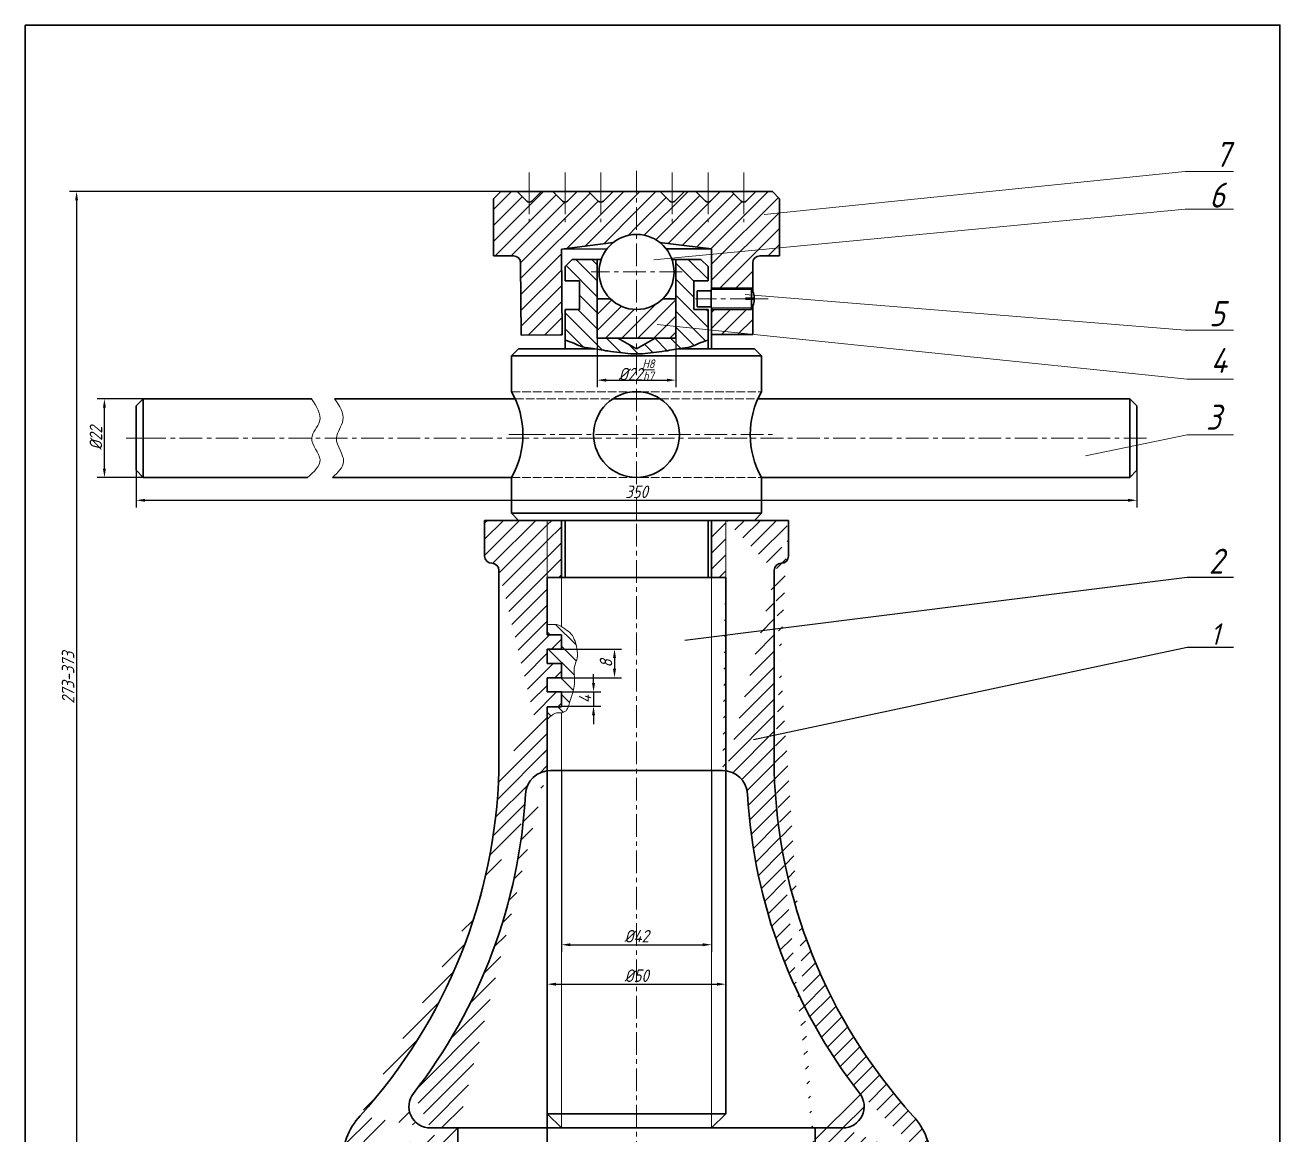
# Model space of a CAD drawing. Header units: millimetres. Extents: x 1817 to 4002, y 726 to 2330.
# Drawn here: x 1817.5 to 2168.5, y 884.1 to 1194.6 of the extents above; entities that cross this region are included whole.
import ezdxf

# ---------------------------------------------------------------- set-up
doc = ezdxf.new("R2010")
doc.units = ezdxf.units.MM
doc.linetypes.add('ACAD_ISO02W100', pattern=[15, 12, -3])
doc.linetypes.add('CENTER', pattern=[50.800000000000004, 31.75, -6.35, 6.35, -6.35])
for name, color, linetype, lineweight in [('中心线', 1, 'CENTER', 15), ('剖面线', 9, 'Continuous', 15), ('图框', 7, 'Continuous', 30), ('标注', 90, 'Continuous', 15), ('粗实线', 50, 'Continuous', 30), ('细实线', 4, 'Continuous', 15), ('虚线', 6, 'Continuous', 15)]:
    doc.layers.add(name, color=color, linetype=linetype, lineweight=lineweight)
doc.styles.add('GB3.5', font='gbeitc.shx', dxfattribs={"height": 3.5, "bigfont": 'gbcbig.shx'})
doc.dimstyles.new('正常标注', dxfattribs={"dimtxt": 3.5, "dimasz": 2.5, "dimexe": 2, "dimexo": 0, "dimtad": 1, "dimdec": 3, "dimdsep": 46, "dimtxsty": 'GB3.5', "dimcen": 2.5, "dimadec": 0, "dimazin": 0, "dimtfac": 1, "dimtdec": 3, "dimtmove": 0, "dimatfit": 3, "dimfxl": 1, "dimarcsym": 0})
pattern_1 = [(45, (-2.414544674189528, -17.69116887562677), (-2.245064030267288, 2.245064030267288), [])]
pattern_2 = [(135, (-2.414544674189528, -17.69116887562677), (-2.245064030267288, -2.245064030267288), [])]

# ---------------------------------------------------------------- blocks, each defined once
blk = doc.blocks.new('*D9')
at = {"layer": 'Defpoints', "color": 0, "lineweight": -2, "ltscale": 0.2, "transparency": 16777216}
for p in [(1977.52342992828, 1106.986564135216), (1999.52342992828, 1106.986564135216), (1999.52342992828, 1095.218498522733)]:
    blk.add_point(p, dxfattribs=at)
at = {"layer": '标注', "color": 0, "lineweight": -2, "ltscale": 0.2, "transparency": 16777216}
for p, q in [((1977.52342992828, 1106.986564135216), (1977.52342992828, 1093.218498522733)), ((1999.52342992828, 1106.986564135216), (1999.52342992828, 1093.218498522733)), ((1980.02342992828, 1095.218498522733), (1997.02342992828, 1095.218498522733))]:
    blk.add_line(p, q, dxfattribs=at)
for points in [[(1980.02342992828, 1095.6351651894), (1980.02342992828, 1094.801831856066), (1977.52342992828, 1095.218498522733)], [(1997.02342992828, 1095.6351651894), (1997.02342992828, 1094.801831856066), (1999.52342992828, 1095.218498522733)]]:
    blk.add_solid(points, dxfattribs=at)
at = {"layer": '标注', "color": 0, "ltscale": 0.2, "transparency": 16777216, "insert": (1988.52342992828, 1098.089331856066), "char_height": 3.5, "attachment_point": 5, "style": 'GB3.5'}
blk.add_mtext('%%C22{\\H0.7x;\\SH8/h7;}', dxfattribs=at)
blk = doc.blocks.new('*D10')
at = {"layer": 'Defpoints', "color": 0, "lineweight": -2, "ltscale": 0.2, "transparency": 16777216}
for p in [(1839.648093630231, 1089.986564135199), (1850.523429928281, 1089.986564135199), (1850.523429928281, 1067.986564135199)]:
    blk.add_point(p, dxfattribs=at)
at = {"layer": '标注', "color": 0, "lineweight": -2, "ltscale": 0.2, "transparency": 16777216}
for p, q in [((1850.523429928281, 1089.986564135199), (1837.648093630231, 1089.986564135199)), ((1839.648093630231, 1070.486564135199), (1839.648093630231, 1087.486564135199)), ((1850.523429928281, 1067.986564135199), (1837.648093630231, 1067.986564135199))]:
    blk.add_line(p, q, dxfattribs=at)
for points in [[(1839.231426963564, 1087.486564135199), (1840.064760296897, 1087.486564135199), (1839.648093630231, 1089.986564135199)], [(1839.231426963564, 1070.486564135199), (1840.064760296897, 1070.486564135199), (1839.648093630231, 1067.986564135199)]]:
    blk.add_solid(points, dxfattribs=at)
at = {"layer": '标注', "color": 0, "ltscale": 0.2, "transparency": 16777216, "insert": (1837.27309363023, 1078.986564135198), "char_height": 3.5, "attachment_point": 5, "rotation": 90, "style": 'GB3.5'}
blk.add_mtext('%%C22', dxfattribs=at)
blk = doc.blocks.new('*D12')
at = {"layer": 'Defpoints', "color": 0, "lineweight": -2, "ltscale": 0.2, "transparency": 16777216}
for p in [(1967.52342992828, 985.986564135216), (2009.52342992828, 985.986564135216), (2009.52342992828, 937.2570217392588)]:
    blk.add_point(p, dxfattribs=at)
at = {"layer": '标注', "color": 0, "lineweight": -2, "ltscale": 0.2, "transparency": 16777216}
for p, q in [((1967.52342992828, 985.986564135216), (1967.52342992828, 935.2570217392588)), ((2009.52342992828, 985.986564135216), (2009.52342992828, 935.2570217392588)), ((1970.02342992828, 937.2570217392588), (2007.02342992828, 937.2570217392588))]:
    blk.add_line(p, q, dxfattribs=at)
for points in [[(1970.02342992828, 937.6736884059254), (1970.02342992828, 936.8403550725922), (1967.52342992828, 937.2570217392588)], [(2007.02342992828, 937.6736884059254), (2007.02342992828, 936.8403550725922), (2009.52342992828, 937.2570217392588)]]:
    blk.add_solid(points, dxfattribs=at)
at = {"layer": '标注', "color": 0, "ltscale": 0.2, "transparency": 16777216, "insert": (1988.52342992828, 939.6320217392588), "char_height": 3.5, "attachment_point": 5, "style": 'GB3.5'}
blk.add_mtext('%%C42', dxfattribs=at)
blk = doc.blocks.new('*D13')
at = {"layer": 'Defpoints', "color": 0, "lineweight": -2, "ltscale": 0.2, "transparency": 16777216}
for p in [(1963.52342992828, 985.926848934182), (2013.52342992828, 985.926848934182), (2013.52342992828, 926.2173629934058)]:
    blk.add_point(p, dxfattribs=at)
at = {"layer": '标注', "color": 0, "lineweight": -2, "ltscale": 0.2, "transparency": 16777216}
for p, q in [((1963.52342992828, 985.926848934182), (1963.52342992828, 924.2173629934058)), ((2013.52342992828, 985.926848934182), (2013.52342992828, 924.2173629934058)), ((1966.02342992828, 926.2173629934058), (2011.02342992828, 926.2173629934058))]:
    blk.add_line(p, q, dxfattribs=at)
for points in [[(1966.02342992828, 926.6340296600724), (1966.02342992828, 925.8006963267392), (1963.52342992828, 926.2173629934058)], [(2011.02342992828, 926.6340296600724), (2011.02342992828, 925.8006963267392), (2013.52342992828, 926.2173629934058)]]:
    blk.add_solid(points, dxfattribs=at)
at = {"layer": '标注', "color": 0, "ltscale": 0.2, "transparency": 16777216, "insert": (1988.52342992828, 928.5923629934058), "char_height": 3.5, "attachment_point": 5, "style": 'GB3.5'}
blk.add_mtext('%%C50', dxfattribs=at)
blk = doc.blocks.new('*D14')
at = {"layer": 'Defpoints', "color": 0, "lineweight": -2, "ltscale": 0.2, "transparency": 16777216}
for p in [(1967.523429928281, 1007.967290655696), (1967.523429928281, 1003.967290655696), (1976.486093445314, 1003.967290655696)]:
    blk.add_point(p, dxfattribs=at)
at = {"layer": '标注', "color": 0, "lineweight": -2, "ltscale": 0.2, "transparency": 16777216}
for p, q in [((1976.486093445314, 1010.467290655696), (1976.486093445314, 1012.967290655696)), ((1967.523429928281, 1007.967290655696), (1978.486093445314, 1007.967290655696)), ((1976.486093445314, 1007.967290655696), (1976.486093445314, 1003.967290655696)), ((1967.523429928281, 1003.967290655696), (1978.486093445314, 1003.967290655696)), ((1976.486093445314, 1001.467290655696), (1976.486093445314, 998.9672906556962))]:
    blk.add_line(p, q, dxfattribs=at)
for points in [[(1976.069426778647, 1010.467290655696), (1976.90276011198, 1010.467290655696), (1976.486093445314, 1007.967290655696)], [(1976.069426778647, 1001.467290655696), (1976.90276011198, 1001.467290655696), (1976.486093445314, 1003.967290655696)]]:
    blk.add_solid(points, dxfattribs=at)
at = {"layer": '标注', "color": 0, "ltscale": 0.2, "transparency": 16777216, "insert": (1974.111093445313, 1005.967290655695), "char_height": 3.5, "attachment_point": 5, "rotation": 90, "style": 'GB3.5'}
blk.add_mtext('4', dxfattribs=at)
blk = doc.blocks.new('*D15')
at = {"layer": 'Defpoints', "color": 0, "lineweight": -2, "ltscale": 0.2, "transparency": 16777216}
for p in [(1967.523429928281, 1019.967290655696), (1967.523429928281, 1011.967290655696), (1982.353123162547, 1011.967290655696)]:
    blk.add_point(p, dxfattribs=at)
at = {"layer": '标注', "color": 0, "lineweight": -2, "ltscale": 0.2, "transparency": 16777216}
for p, q in [((1967.523429928281, 1019.967290655696), (1984.353123162547, 1019.967290655696)), ((1982.353123162547, 1017.467290655696), (1982.353123162547, 1014.467290655696)), ((1967.523429928281, 1011.967290655696), (1984.353123162547, 1011.967290655696))]:
    blk.add_line(p, q, dxfattribs=at)
for points in [[(1981.936456495881, 1017.467290655696), (1982.769789829214, 1017.467290655696), (1982.353123162547, 1019.967290655696)], [(1981.936456495881, 1014.467290655696), (1982.769789829214, 1014.467290655696), (1982.353123162547, 1011.967290655696)]]:
    blk.add_solid(points, dxfattribs=at)
at = {"layer": '标注', "color": 0, "ltscale": 0.2, "transparency": 16777216, "insert": (1979.978123162547, 1015.967290655695), "char_height": 3.5, "attachment_point": 5, "rotation": 90, "style": 'GB3.5'}
blk.add_mtext('8', dxfattribs=at)
blk = doc.blocks.new('*D16')
at = {"layer": 'Defpoints', "color": 0, "lineweight": -2, "ltscale": 0.2, "transparency": 16777216}
for p in [(1848.52342992828, 1069.986564135198), (2128.523429928285, 1069.986564135205), (2128.523429928285, 1061.604219144356)]:
    blk.add_point(p, dxfattribs=at)
at = {"layer": '标注', "color": 0, "lineweight": -2, "ltscale": 0.2, "transparency": 16777216}
for p, q in [((1848.52342992828, 1069.986564135198), (1848.52342992828, 1059.604219144356)), ((2128.523429928285, 1069.986564135205), (2128.523429928285, 1059.604219144356)), ((1851.02342992828, 1061.604219144356), (2126.023429928285, 1061.604219144356))]:
    blk.add_line(p, q, dxfattribs=at)
for points in [[(1851.02342992828, 1062.020885811023), (1851.02342992828, 1061.187552477689), (1848.52342992828, 1061.604219144356)], [(2126.023429928285, 1062.020885811023), (2126.023429928285, 1061.187552477689), (2128.523429928285, 1061.604219144356)]]:
    blk.add_solid(points, dxfattribs=at)
at = {"layer": '标注', "color": 0, "ltscale": 0.2, "transparency": 16777216, "insert": (1988.523429928282, 1063.979219144356), "char_height": 3.5, "attachment_point": 5, "style": 'GB3.5'}
blk.add_mtext('350', dxfattribs=at)
blk = doc.blocks.new('*D17')
at = {"layer": 'Defpoints', "color": 0, "lineweight": -2, "ltscale": 0.2, "transparency": 16777216}
for p in [(1950.523429928281, 1147.986564135217), (1831.866476947553, 875.9865641352167), (1950.523429928281, 875.9865641352167)]:
    blk.add_point(p, dxfattribs=at)
at = {"layer": '标注', "color": 0, "lineweight": -2, "ltscale": 0.2, "transparency": 16777216}
for p, q in [((1950.523429928281, 1147.986564135217), (1829.866476947553, 1147.986564135217)), ((1831.866476947553, 1145.486564135217), (1831.866476947553, 878.4865641352167)), ((1950.523429928281, 875.9865641352167), (1829.866476947553, 875.9865641352167))]:
    blk.add_line(p, q, dxfattribs=at)
for points in [[(1831.449810280886, 1145.486564135217), (1832.283143614219, 1145.486564135217), (1831.866476947553, 1147.986564135217)], [(1831.449810280886, 878.4865641352167), (1832.283143614219, 878.4865641352167), (1831.866476947553, 875.9865641352167)]]:
    blk.add_solid(points, dxfattribs=at)
at = {"layer": '标注', "color": 0, "ltscale": 0.2, "transparency": 16777216, "insert": (1829.491476947552, 1011.986564135216), "char_height": 3.5, "attachment_point": 5, "rotation": 90, "style": 'GB3.5'}
blk.add_mtext('273-373', dxfattribs=at)

msp = doc.modelspace()

# ---------------------------------------------------------------- hatches: boundary and pattern name
at = {"layer": '剖面线', "ltscale": 0.2}
h = msp.add_hatch(dxfattribs=at)
h.set_pattern_fill('ANSI31', color=256)
h.set_pattern_definition(pattern_1)
h.paths.add_polyline_path([(1988.52342992828, 1147.986564135216), (1981.937643490653, 1147.986564135216), (1979.230536709467, 1145.27945735403, -0.1989123673796564), (1978.52342992828, 1144.986564135216, -0.1989123673796506), (1977.816323147093, 1145.27945735403), (1975.109216365907, 1147.986564135216), (1971.937643490653, 1147.986564135216), (1969.230536709467, 1145.27945735403, -0.198912367379656), (1968.52342992828, 1144.986564135216, -0.1989123673796588), (1967.816323147093, 1145.27945735403), (1965.109216365907, 1147.986564135216), (1961.937643490653, 1147.986564135216), (1959.230536709467, 1145.27945735403, -0.1989123673796599), (1958.52342992828, 1144.986564135216, -0.1989123673796588), (1957.816323147093, 1145.27945735403), (1955.109216365907, 1147.986564135216), (1950.52342992828, 1147.986564135216), (1948.52342992828, 1145.986564135216), (1948.52342992828, 1129.986564135216), (1953.52342992828, 1129.986564135216), (1954.073672532105, 1129.986564135216, -0.4142135623730951), (1956.073672532105, 1127.986564135216), (1956.073672532105, 1127.785146883946), (1956.197716299067, 1107.785531559048), (1967.697495110883, 1107.856856725051), (1967.548642590529, 1131.856395114928), (1982.011466505882, 1133.723331242847, -0.1688222475594853), (1988.52342992828, 1135.986564135216)])
h = msp.add_hatch(dxfattribs=at)
h.set_pattern_fill('ANSI31', color=256)
h.set_pattern_definition(pattern_1)
h.paths.add_polyline_path([(2028.523429928279, 1145.986564135216), (2026.523429928279, 1147.986564135216), (2021.937643490653, 1147.986564135216), (2019.230536709467, 1145.27945735403, -0.198912367379656), (2018.52342992828, 1144.986564135216, -0.1989123673796588), (2017.816323147093, 1145.27945735403), (2015.109216365907, 1147.986564135216), (2011.937643490653, 1147.986564135216), (2009.230536709467, 1145.27945735403, -0.1989123673796561), (2008.52342992828, 1144.986564135216, -0.1989123673796506), (2007.816323147093, 1145.27945735403), (2005.109216365907, 1147.986564135216), (2001.937643490653, 1147.986564135216), (1999.230536709466, 1145.27945735403, -0.1989123673796097), (1998.52342992828, 1144.986564135216, -0.198912367379651), (1997.816323147093, 1145.27945735403), (1995.109216365907, 1147.986564135216), (1988.52342992828, 1147.986564135216), (1988.52342992828, 1135.986564135216, -0.1668404850218812), (1994.971695944817, 1133.773292402752), (2009.52342992828, 1131.986564135216), (2009.52342992828, 1120.986564135216), (2020.638804697948, 1120.986564135216, -0.03690876373787467), (2021.02342992828, 1120.189952613751), (2021.02342992828, 1127.986564135216, -0.4142135623731035), (2023.02342992828, 1129.986564135216), (2028.52342992828, 1129.986564135216)])
h = msp.add_hatch(dxfattribs=at)
h.set_pattern_fill('ANSI31', color=256, angle=90)
h.set_pattern_definition(pattern_2)
edge = h.paths.add_edge_path()
edge.add_line((1977.52342992828, 1128.986564135216), (1970.52342992828, 1128.986564135217))
edge.add_line((1970.52342992828, 1128.986564135217), (1968.52342992828, 1126.986564135216))
edge.add_line((1968.52342992828, 1126.986564135216), (1968.52342992828, 1123.986564135216))
edge.add_line((1968.52342992828, 1123.986564135216), (1968.52342992828, 1122.986564135216))
edge.add_line((1968.52342992828, 1122.986564135216), (1972.52342992828, 1122.986564135216))
edge.add_line((1972.52342992828, 1122.986564135216), (1972.52342992828, 1114.986564135216))
edge.add_line((1972.52342992828, 1114.986564135216), (1968.52342992828, 1114.986564135216))
edge.add_line((1968.52342992828, 1114.986564135216), (1968.52342992828, 1106.366512624089))
edge.add_spline(control_points=[(1968.52342992828, 1106.366512624089), (1969.432888618468, 1106.109537583207), (1970.864517193304, 1105.705019142167), (1973.07785822603, 1104.48786935255), (1975.023105776109, 1104.263166533555), (1976.397716434472, 1104.045839251451), (1976.758945828769, 1103.986564135216)], knot_values=[0, 0, 0, 0, 2.82657154462828, 4.449460581072994, 7.509221634674557, 8.604401882926542, 8.604401882926542, 8.604401882926542, 8.604401882926542], degree=3, periodic=0)
edge.add_spline(control_points=[(1976.758945828769, 1103.986564135216), (1978.013694149132, 1103.780669062143), (1980.338826283114, 1103.350074946574), (1983.723951231588, 1103.009084902823), (1986.384105152848, 1102.562011025418), (1987.966592580527, 1102.596948703408), (1988.52342992828, 1102.60924238967)], knot_values=[8.604401882926542, 8.604401882926542, 8.604401882926542, 8.604401882926542, 12.40856510630042, 15.72894929292077, 18.80179436439852, 20.47007766408019, 20.47007766408019, 20.47007766408019, 20.47007766408019], degree=3, periodic=0)
edge.add_line((1988.52342992828, 1102.60924238967), (1988.52342992828, 1103.986564135216))
edge.add_line((1988.52342992828, 1103.986564135216), (1983.327277505573, 1106.986564135216))
edge.add_line((1983.327277505573, 1106.986564135216), (1977.52342992828, 1106.986564135216))
edge.add_line((1977.52342992828, 1106.986564135216), (1977.52342992828, 1128.986564135216))
edge = h.paths.add_edge_path()
edge.add_line((2008.52342992828, 1114.986564135216), (2004.52342992828, 1114.986564135216))
edge.add_line((2004.52342992828, 1114.986564135216), (2004.52342992828, 1122.986564135216))
edge.add_line((2004.52342992828, 1122.986564135216), (2008.52342992828, 1122.986564135216))
edge.add_line((2008.52342992828, 1122.986564135216), (2008.52342992828, 1123.986564135216))
edge.add_line((2008.52342992828, 1123.986564135216), (2008.52342992828, 1126.986564135216))
edge.add_line((2008.52342992828, 1126.986564135216), (2006.52342992828, 1128.986564135216))
edge.add_line((2006.52342992828, 1128.986564135216), (1999.52342992828, 1128.986564135216))
edge.add_line((1999.52342992828, 1128.986564135216), (1999.52342992828, 1106.986564135216))
edge.add_line((1999.52342992828, 1106.986564135216), (1993.719582350986, 1106.986564135216))
edge.add_line((1993.719582350986, 1106.986564135216), (1988.52342992828, 1103.986564135216))
edge.add_line((1988.52342992828, 1103.986564135216), (1988.52342992828, 1102.60924238967))
edge.add_spline(control_points=[(1988.52342992828, 1102.60924238967), (1989.080267276033, 1102.596948703408), (1990.662754703711, 1102.562011025418), (1993.322908624972, 1103.009084902823), (1996.708033573446, 1103.350074946574), (1999.033165707428, 1103.780669062143), (2000.28791402779, 1103.986564135216)], knot_values=[8.604401882926542, 8.604401882926542, 8.604401882926542, 8.604401882926542, 10.2726851826082, 13.34553025408596, 16.6659144407063, 20.47007766408019, 20.47007766408019, 20.47007766408019, 20.47007766408019], degree=3, periodic=0)
edge.add_spline(control_points=[(2000.28791402779, 1103.986564135216), (2000.649143422088, 1104.045839251451), (2002.023754080451, 1104.263166533555), (2003.96900163053, 1104.48786935255), (2006.182342663255, 1105.705019142167), (2007.613971238091, 1106.109537583207), (2008.52342992828, 1106.366512624089)], knot_values=[0, 0, 0, 0, 1.095180248251985, 4.154941301853547, 5.777830338298262, 8.604401882926542, 8.604401882926542, 8.604401882926542, 8.604401882926542], degree=3, periodic=0)
edge.add_line((2008.52342992828, 1106.366512624089), (2008.52342992828, 1114.986564135216))
h = msp.add_hatch(dxfattribs=at)
h.set_pattern_fill('ANSI31', color=256)
h.set_pattern_definition(pattern_1)
h.paths.add_polyline_path([(1988.52342992828, 1114.986564135216, -0.1962615682814159), (1981.17496069993, 1117.986564135216), (1977.52342992828, 1117.986564135216), (1977.52342992828, 1106.986564135216), (1988.52342992828, 1106.986564135216)])
h.paths.add_polyline_path([(1999.52342992828, 1117.986564135216), (1995.871899156629, 1117.986564135216, -0.1962615682814068), (1988.52342992828, 1114.986564135216), (1988.52342992828, 1106.986564135216), (1999.52342992828, 1106.986564135216)])
h = msp.add_hatch(dxfattribs=at)
h.set_pattern_fill('ANSI31', color=256)
h.set_pattern_definition(pattern_1)
h.paths.add_polyline_path([(2021.02342992828, 1115.783175656682, -0.03690876373290048), (2020.638804698008, 1114.98656413532), (2009.523429928308, 1114.986564135217), (2009.523429928372, 1107.986564135216), (2021.02342992828, 1107.986564135216)])
h = msp.add_hatch(dxfattribs=at)
h.set_pattern_fill('ANSI31', color=256)
h.set_pattern_definition(pattern_1)
h.paths.add_polyline_path([(2071.02342992828, 875.9865641352162), (1906.02342992828, 875.9865641352162)], flags=17)
h.paths.add_polyline_path([(1906.02342992828, 875.9865641352162), (2071.02342992828, 875.9865641352162)], flags=17)
edge = h.paths.add_edge_path()
edge.add_arc((2169.116181591306, 987.6394089864862), 149.7441533688117, 183.1645431849619, 217.8913831622084)
edge.add_arc((2051.02342992828, 875.9896518265236), 20, 0, 42.19765437700948)
edge.add_arc((2176.96488610045, 990.1769962094857), 150, 181.6008354178869, 222.1976543770095)
edge.add_line((2038.52342992828, 875.9865641352162), (2071.02342992828, 875.9865641352162))
edge.add_arc((2046.206562031131, 891.9865641352162), 6, 270, 397.8913831622085)
edge.add_line((2038.52342992828, 885.9865641352162), (2046.206562031131, 885.9865641352162))
edge.add_line((2038.52342992828, 885.9865641352162), (2038.52342992828, 875.9865641352162))
edge.add_line((2027.02342992828, 1041.986564135216), (2027.02342992828, 985.986564135216))
edge.add_arc((2012.611044642753, 978.9865641352162), 7, 3.164543184961879, 90)
edge.add_line((2013.52342992828, 1055.986564135216), (2013.52342992828, 985.9268489341819))
edge.add_line((2031.02342992828, 1055.986564135216), (2031.02342992828, 1045.986564135216))
edge.add_arc((2029.02342992828, 1041.986564135216), 2, 90, 180)
edge.add_line((2013.52342992828, 1055.986564135216), (2031.02342992828, 1055.986564135216))
h = msp.add_hatch(dxfattribs=at)
h.set_pattern_fill('ANSI31', color=256)
h.set_pattern_definition([(45, (0, 0), (-2.245064030267288, 2.245064030267288), [])])
edge = h.paths.add_edge_path()
edge.add_arc((1948.02342992828, 1045.986564135216), 2, 180, 270)
edge.add_arc((1948.02342992828, 1045.986564135216), 2, 180, 270, ccw=False)
edge = h.paths.add_edge_path()
edge.add_arc((1948.02342992828, 1041.986564135216), 2, 0, 90)
edge.add_arc((1948.02342992828, 1041.986564135216), 2, 0, 90, ccw=False)
h.paths.add_polyline_path([(1950.02342992828, 1041.986564135216), (1950.02342992828, 985.986564135216)])
edge = h.paths.add_edge_path()
edge.add_line((1946.02342992828, 1055.986564135216), (1946.02342992828, 1045.986564135216))
h = msp.add_hatch(dxfattribs=at)
h.set_pattern_fill('ANSI31', color=256)
h.set_pattern_definition(pattern_1)
edge = h.paths.add_edge_path()
edge.add_line((1946.02342992828, 1055.986564135216), (1963.52342992828, 1055.986564135216))
edge.add_line((1946.02342992828, 1055.986564135216), (1946.02342992828, 1045.986564135216))
edge.add_line((1963.52342992828, 1039.967290655696), (1963.52342992828, 1055.986564135216))
edge.add_line((1963.52342992828, 1023.967290655695), (1963.52342992828, 1039.967290655696))
edge.add_line((1963.52342992828, 1023.967290655696), (1967.52342992828, 1023.967290655696))
edge.add_line((1967.52342992828, 1023.967290655696), (1967.52342992828, 1019.967290655696))
edge.add_line((1967.52342992828, 1019.967290655696), (1963.52342992828, 1019.967290655696))
edge.add_line((1963.52342992828, 1019.967290655696), (1963.52342992828, 1015.967290655696))
edge.add_line((1963.52342992828, 1015.967290655696), (1967.52342992828, 1015.967290655696))
edge.add_line((1967.52342992828, 1015.967290655696), (1967.52342992828, 1011.967290655696))
edge.add_line((1967.52342992828, 1011.967290655696), (1963.52342992828, 1011.967290655696))
edge.add_line((1963.52342992828, 1011.967290655696), (1963.52342992828, 1007.967290655696))
edge.add_line((1963.52342992828, 1007.967290655696), (1967.52342992828, 1007.967290655696))
edge.add_line((1967.52342992828, 1003.839924950297), (1963.52342992828, 1003.839924950297))
edge.add_line((1963.52342992828, 1003.839924950297), (1963.52342992828, 985.926848934182))
edge.add_line((1950.02342992828, 1041.986564135216), (1950.02342992828, 985.986564135216))
edge.add_arc((1948.02342992828, 1041.986564135216), 2, 0, 90)
edge.add_arc((1948.02342992828, 1045.986564135216), 2, 180, 270)
h = msp.add_hatch(dxfattribs=at)
h.set_pattern_fill('ANSI31', color=256)
h.set_pattern_definition(pattern_1)
h.paths.add_polyline_path([(1967.52342992828, 1051.486564135216), (1967.52342992828, 1055.986564135216), (1963.52342992828, 1055.986564135216), (1963.52342992828, 1039.967290655696), (1967.52342992828, 1039.968832534057)])
h = msp.add_hatch(dxfattribs=at)
h.set_pattern_fill('ANSI31', color=256)
h.set_pattern_definition(pattern_1)
h.paths.add_polyline_path([(2009.52342992828, 1039.985022256854), (2013.52342992828, 1039.986564135216), (2013.52342992828, 1055.986564135216), (2009.52342992828, 1055.986564135216), (2009.52342992828, 1051.486564135216)])
h = msp.add_hatch(dxfattribs=at)
h.set_pattern_fill('ANSI31', color=256, angle=90)
h.set_pattern_definition(pattern_2)
edge = h.paths.add_edge_path()
edge.add_line((1963.52342992828, 1026.861747288013), (1963.52342992828, 1023.967290655696))
edge.add_spline(control_points=[(1963.52342992828, 1026.861747288013), (1964.016798134415, 1026.851199048931), (1964.879591444451, 1026.832752481033), (1966.657360587598, 1026.989957288171), (1968.36284168787, 1025.660097563877), (1970.423305505287, 1024.356824634392), (1971.459044318105, 1021.96612252229), (1971.966979938511, 1019.728978466981), (1972.098133894766, 1017.261074187538), (1970.755279881696, 1014.788373256256), (1971.499448461446, 1010.998850645315), (1970.608695722344, 1007.436428603843), (1969.68631413068, 1004.720336679029), (1969.213761914652, 1002.941832406188), (1967.88006227601, 1001.996586935358), (1965.709677461701, 1002.448181145719), (1964.482330743373, 1001.229514506728), (1963.578892358079, 1000.332465446262)], knot_values=[0, 0, 0, 0, 1.487630638077917, 2.601541295887273, 5.221144018863734, 7.552910078063764, 9.845848862449651, 12.71983258747312, 14.5033151358555, 17.10222930408941, 20.76473028450324, 25.58723605603705, 27.92395559763362, 29.43783615426273, 31.00055599592216, 32.24176819693176, 35.70373145110641, 35.70373145110641, 35.70373145110641, 35.70373145110641], degree=3, periodic=0)
edge.add_line((1963.52342992828, 1023.967290655696), (1967.52342992828, 1023.967290655696))
edge.add_line((1967.52342992828, 1023.967290655696), (1967.52342992828, 1019.967290655696))
edge.add_line((1967.52342992828, 1019.967290655696), (1963.52342992828, 1019.967290655696))
edge.add_line((1963.52342992828, 1015.967290655696), (1967.52342992828, 1015.967290655696))
edge.add_line((1963.52342992828, 1019.967290655696), (1963.52342992828, 1015.967290655696))
edge.add_line((1967.52342992828, 1015.967290655696), (1967.52342992828, 1011.967290655696))
edge.add_line((1967.52342992828, 1011.967290655696), (1963.52342992828, 1011.967290655696))
edge.add_line((1963.52342992828, 1007.967290655696), (1967.52342992828, 1007.967290655696))
edge.add_line((1963.52342992828, 1011.967290655696), (1963.52342992828, 1007.967290655696))
edge.add_line((1967.52342992828, 1007.967290655696), (1967.52342992828, 1003.967290655696))
edge.add_line((1967.52342992828, 1003.839924950297), (1963.52342992828, 1003.839924950297))
edge.add_line((1963.52342992828, 1003.839924950297), (1963.52342992828, 985.926848934182))
h = msp.add_hatch(dxfattribs=at)
h.set_pattern_fill('ANSI31', color=256)
h.set_pattern_definition(pattern_1)
edge = h.paths.add_edge_path()
edge.add_line((1938.52342992828, 885.9865641352162), (1930.840297825428, 885.9865641352162))
edge.add_arc((1926.02342992828, 875.9896518265236), 20, 137.8023456229712, 180)
edge.add_line((2071.02342992828, 875.9865641352162), (1906.02342992828, 875.9865641352162))
edge.add_arc((1930.840297825428, 891.9865641352162), 6, 142.1086168377915, 270)
edge.add_arc((1807.930678265253, 987.6394089864862), 149.7441533688117, 322.1086168377915, 356.835456815038)
edge.add_arc((1964.435815213806, 978.9865641352162), 7, 90, 176.835456815038)
edge.add_arc((1800.081973756109, 990.1769962094857), 150, 317.8023456229712, 358.3991645821131)
edge.add_line((1963.52342992828, 1003.839924950297), (1963.52342992828, 985.926848934182))
h = msp.add_hatch(dxfattribs=at)
h.set_pattern_fill('ANSI31', color=256)
h.set_pattern_definition(pattern_1)
edge = h.paths.add_edge_path()
edge.add_line((1938.52342992828, 885.9865641352162), (1938.52342992828, 875.9865641352162))
edge.add_line((2071.02342992828, 875.9865641352162), (1906.02342992828, 875.9865641352162))

# ---------------------------------------------------------------- linework, layer by layer
at = {"layer": '中心线', "ltscale": 0.2}
for p, q in [((1958.52342992828, 1147.986564135216), (1958.52342992828, 1153.308279606104)), ((1968.52342992828, 1147.986564135216), (1968.52342992828, 1153.308279606104)), ((1978.52342992828, 1147.986564135216), (1978.52342992828, 1153.308279606104)), ((1988.52342992828, 1055.986564135216), (1988.52342992828, 1154.857495612031)), ((1998.52342992828, 1147.986564135216), (1998.52342992828, 1153.308279606104)), ((2008.52342992828, 1147.986564135216), (2008.52342992828, 1153.308279606104)), ((2018.52342992828, 1147.986564135216), (2018.52342992828, 1153.308279606104)), ((1958.52342992828, 1147.986564135216), (1958.52342992828, 1139.41564403482)), ((1968.52342992828, 1147.986564135216), (1968.52342992828, 1139.41564403482)), ((1978.52342992828, 1147.986564135216), (1978.52342992828, 1139.41564403482)), ((1998.52342992828, 1147.986564135216), (1998.52342992828, 1139.41564403482)), ((2008.52342992828, 1147.986564135216), (2008.52342992828, 1139.41564403482)), ((2018.52342992828, 1147.986564135216), (2018.52342992828, 1139.41564403482)), ((2001.27506437544, 1125.47658152241), (1975.8369809997, 1125.47658152241)), ((2005.757340107127, 1117.986564135216), (2004.971138431029, 1117.986564135216)), ((2021.02342992828, 1117.986564135216), (2005.757340107127, 1117.986564135216)), ((2021.02342992828, 1117.986564135216), (2025.311967057931, 1117.986564135216)), ((1850.52342992828, 1078.986564135198), (1845.746004741126, 1078.986564135198)), ((1850.52342992828, 1078.986564135198), (2132.1462021809, 1078.986564135198)), ((1956.738820237453, 1079.986564135212), (1952.795870695101, 1079.986564135212)), ((1956.738820237453, 1079.986564135212), (2026.982614768629, 1079.986564135212)), ((1988.52342992828, 875.9865641352162), (1988.52342992828, 1055.986564135216))]:
    msp.add_line(p, q, dxfattribs=at)
at = {"layer": '剖面线', "ltscale": 0.2}
msp.add_line((1963.52342992828, 1026.861747288013), (1963.52342992828, 1023.967290655696), dxfattribs=at)
at = {"layer": '图框', "ltscale": 0.2}
msp.add_lwpolyline([(1817.45686359328, 1194.554255419164), (2168.509373636968, 1194.554255419164), (2168.509373636968, 732.6652243054464), (1817.45686359328, 732.6652243054464)], close=True, dxfattribs=at)
at = {"layer": '标注', "ltscale": 0.2}
for p, q in [((2024.253029444259, 1141.535783360128), (2141.99659602975, 1153.633402339405)), ((2141.99659602975, 1153.633402339405), (2155.554201743691, 1153.633402339405)), ((1993.30981390696, 1128.862086649751), (2141.99659602975, 1143.071988414091)), ((2141.99659602975, 1143.071988414091), (2155.554201743691, 1143.071988414091)), ((2018.946701407395, 1119.207936640413), (2141.99659602975, 1109.216645748352)), ((1994.288168641066, 1110.798402067599), (2142.608537676389, 1095.46196909951)), ((2141.99659602975, 1109.216645748352), (2155.55420174369, 1109.216645748352)), ((2142.608537676389, 1095.46196909951), (2155.55420174369, 1095.46196909951)), ((2114.130689627266, 1074.024037094689), (2142.611154147305, 1079.936878197266)), ((2142.611154147305, 1079.936878197266), (2155.556827144542, 1079.936878197266))]:
    msp.add_line(p, q, dxfattribs=at)
at = {"layer": '标注', "lineweight": -2, "ltscale": 0.2}
for p, q in [((2002.026664497479, 1022.431593470064), (2142.611154147305, 1040.093700516747)), ((2142.611154147305, 1040.093700516747), (2155.556827144541, 1040.093700516747)), ((2021.21329267087, 994.6460867153519), (2142.611154147305, 1020.493069286577)), ((2142.611154147305, 1020.493069286577), (2155.556827144541, 1020.493069286577))]:
    msp.add_line(p, q, dxfattribs=at)
at = {"layer": '粗实线', "ltscale": 0.2}
for p, q in [((1950.52342992828, 1147.986564135216), (1948.52342992828, 1145.986564135216)), ((1988.52342992828, 1147.986564135216), (1950.52342992828, 1147.986564135216)), ((1957.816323147093, 1145.27945735403), (1955.109216365907, 1147.986564135216)), ((1959.230536709466, 1145.27945735403), (1961.937643490653, 1147.986564135216)), ((1967.816323147093, 1145.27945735403), (1965.109216365907, 1147.986564135216)), ((1969.230536709466, 1145.27945735403), (1971.937643490653, 1147.986564135216)), ((1977.816323147093, 1145.27945735403), (1975.109216365907, 1147.986564135216)), ((1979.230536709466, 1145.27945735403), (1981.937643490653, 1147.986564135216)), ((2026.523429928279, 1147.986564135216), (1988.52342992828, 1147.986564135216)), ((1997.816323147093, 1145.27945735403), (1995.109216365907, 1147.986564135216)), ((1999.230536709466, 1145.27945735403), (2001.937643490653, 1147.986564135216)), ((2007.816323147093, 1145.27945735403), (2005.109216365907, 1147.986564135216)), ((2009.230536709466, 1145.27945735403), (2011.937643490653, 1147.986564135216)), ((2017.816323147093, 1145.27945735403), (2015.109216365907, 1147.986564135216)), ((2019.230536709466, 1145.27945735403), (2021.937643490653, 1147.986564135216)), ((2026.523429928279, 1147.986564135216), (2028.523429928279, 1145.986564135216)), ((1948.52342992828, 1145.986564135216), (1948.52342992828, 1129.986564135216)), ((2028.52342992828, 1129.986564135216), (2028.523429928279, 1145.986564135216)), ((1967.548642590529, 1131.856395114928), (1982.089015064262, 1133.733341611926)), ((1967.548642590529, 1131.856395114928), (1980.302186036044, 1131.935496514899)), ((1967.697495110883, 1107.856856725051), (1967.548642590529, 1131.856395114928)), ((2009.52342992828, 1131.986564135216), (1994.971695944817, 1133.773292402752)), ((2009.52342992828, 1131.986564135216), (1996.769641179515, 1131.986564135216)), ((2009.52342992828, 1120.986564135217), (2009.52342992828, 1131.986564135216)), ((1953.52342992828, 1129.986564135216), (1948.52342992828, 1129.986564135216)), ((1953.52342992828, 1129.986564135216), (1954.073672532105, 1129.986564135216)), ((1956.073672532105, 1127.785146883946), (1956.073672532105, 1127.986564135216)), ((1956.197716299067, 1107.785531559048), (1956.073672532105, 1127.785146883946)), ((1970.52342992828, 1128.986564135216), (1968.52342992828, 1126.986564135216)), ((1968.52342992828, 1123.986564135216), (1968.52342992828, 1126.986564135216)), ((1970.52342992828, 1128.986564135216), (1978.623934991668, 1128.986564135216)), ((1978.623934991668, 1128.986564135216), (1970.52342992828, 1128.986564135217)), ((1977.52342992828, 1128.986564135216), (1977.52342992828, 1106.986564135216)), ((2006.52342992828, 1128.986564135216), (1998.422924864891, 1128.986564135216)), ((1998.422924864891, 1128.986564135216), (2006.52342992828, 1128.986564135216)), ((1999.52342992828, 1106.986564135216), (1999.52342992828, 1128.986564135216)), ((1999.52342992828, 1128.986564135216), (1999.52342992828, 1106.986564135216)), ((2006.52342992828, 1128.986564135216), (2008.52342992828, 1126.986564135216)), ((2006.52342992828, 1128.986564135216), (2008.52342992828, 1126.986564135216)), ((2008.52342992828, 1126.986564135216), (2008.52342992828, 1123.986564135216)), ((2008.52342992828, 1123.986564135216), (2008.52342992828, 1126.986564135216)), ((2021.02342992828, 1120.189952613751), (2021.02342992828, 1127.986564135216)), ((2023.02342992828, 1129.986564135216), (2028.52342992828, 1129.986564135216)), ((1968.52342992828, 1122.986564135216), (1968.52342992828, 1123.986564135216)), ((2008.52342992828, 1122.986564135216), (2008.52342992828, 1123.986564135216)), ((2008.52342992828, 1122.986564135216), (2008.52342992828, 1123.986564135216)), ((1968.52342992828, 1122.986564135216), (1972.52342992828, 1122.986564135216)), ((1972.52342992828, 1122.986564135216), (1972.52342992828, 1114.986564135216)), ((2008.52342992828, 1122.986564135216), (2004.52342992828, 1122.986564135216)), ((2004.52342992828, 1122.986564135216), (2004.52342992828, 1114.986564135216)), ((2005.442652275241, 1117.986564135198), (2005.442652275241, 1120.236564135198)), ((2005.442652275241, 1120.236564135198), (2009.12342992828, 1120.236564135198)), ((2009.442652275241, 1120.236564135198), (2009.442652275241, 1120.395530749128)), ((2009.442652275241, 1120.236564135198), (2009.442652275241, 1115.736564135198)), ((2009.442652275262, 1115.736564135235), (2009.44265227522, 1120.236564135235)), ((2020.638804697947, 1120.986564135216), (2009.52342992828, 1120.986564135216)), ((2009.52342992828, 1120.986564135216), (2009.52342992828, 1120.636564135198)), ((2020.638804697948, 1120.986564135216), (2020.638804697948, 1114.986564135216)), ((1977.52342992828, 1117.986564135216), (1981.17496069993, 1117.986564135216)), ((1995.871899156629, 1117.986564135216), (1999.52342992828, 1117.986564135216)), ((2005.442652275241, 1117.986564135198), (2005.442652275241, 1115.736564135198)), ((1968.52342992828, 1103.986564135216), (1968.52342992828, 1114.986564135216)), ((1972.52342992828, 1114.986564135216), (1968.52342992828, 1114.986564135216)), ((2004.52342992828, 1114.986564135216), (2008.52342992828, 1114.986564135216)), ((2005.442652275241, 1115.736564135198), (2009.123429928304, 1115.736564135198)), ((2005.442652275262, 1115.736564135198), (2009.123429928301, 1115.736564135232)), ((2008.52342992828, 1103.986564135216), (2008.52342992828, 1114.986564135216)), ((2008.52342992828, 1103.986564135216), (2008.52342992828, 1114.986564135216)), ((2009.442652275262, 1115.736564135235), (2009.442652275263, 1115.577597521305)), ((2009.52342992828, 1107.986564135216), (2009.52342992828, 1115.436564135216)), ((2009.523429928307, 1114.986564135217), (2009.523429928304, 1115.336564135235)), ((2020.638804697947, 1114.986564135216), (2009.52342992828, 1114.986564135216)), ((2009.523429928308, 1114.986564135217), (2009.523429928409, 1103.986564135217)), ((2020.638804697975, 1114.98656413532), (2009.523429928307, 1114.986564135217)), ((2021.02342992828, 1107.986564135216), (2021.02342992828, 1115.783175656681)), ((1967.697495110883, 1107.856856725051), (1956.197716299067, 1107.785531559048)), ((1977.52342992828, 1106.986564135216), (1999.52342992828, 1106.986564135216)), ((1999.52342992828, 1106.986564135216), (1977.52342992828, 1106.986564135216)), ((1983.327277505573, 1106.986564135216), (1988.523429928279, 1103.986564135216)), ((1993.719582350986, 1106.986564135216), (1988.523429928279, 1103.986564135216)), ((2009.523429928279, 1107.986564135216), (2021.02342992828, 1107.986564135216)), ((1955.52342992828, 1103.986564135216), (1953.52342992828, 1101.986564135216)), ((1955.52342992828, 1103.986564135216), (1976.758945828769, 1103.986564135216)), ((2021.523429928279, 1103.986564135216), (2000.28791402779, 1103.986564135216)), ((2021.523429928279, 1103.986564135216), (2023.523429928279, 1101.986564135216)), ((1953.52342992828, 1091.986564135216), (1953.52342992828, 1101.986564135216)), ((1953.52342992828, 1101.986564135216), (2023.523429928279, 1101.986564135216)), ((1953.52342992828, 1101.986564135216), (1953.52342992828, 1101.986564135216)), ((2023.523429928279, 1091.986564135215), (2023.523429928279, 1101.986564135215)), ((2023.523429928279, 1101.986564135216), (2023.523429928279, 1101.986564135216)), ((1850.52342992828, 1089.986564135198), (1848.52342992828, 1087.986564135198)), ((1850.52342992828, 1089.986564135198), (1897.586671939554, 1089.986564135198)), ((1850.52342992828, 1067.986564135198), (1850.52342992828, 1089.986564135198)), ((1904.037746186902, 1089.986564135198), (1954.556244466733, 1089.986564135198)), ((1981.890180347549, 1089.986564135198), (1995.156679509011, 1089.986564135198)), ((2022.490615389827, 1089.986564135198), (2126.523429928285, 1089.986564135198)), ((2126.523429928285, 1067.986564135204), (2126.523429928285, 1089.986564135198)), ((2126.523429928285, 1089.986564135198), (2128.523429928285, 1087.986564135198)), ((1848.52342992828, 1069.986564135198), (1848.52342992828, 1087.986564135198)), ((2128.523429928285, 1069.986564135205), (2128.523429928285, 1087.986564135198)), ((1848.52342992828, 1069.986564135198), (1850.52342992828, 1067.986564135199)), ((1896.419011516243, 1067.986564135206), (1850.52342992828, 1067.986564135199)), ((1953.52342992828, 1067.986564135216), (1903.451665631638, 1067.986564135208)), ((1953.52342992828, 1057.986564135216), (1953.52342992828, 1067.986564135216)), ((2023.52342992828, 1057.986564135216), (2023.52342992828, 1067.986564135216)), ((2023.523429928285, 1067.986564135207), (2126.523429928285, 1067.986564135205)), ((2126.523429928285, 1067.986564135205), (2128.523429928285, 1069.986564135205)), ((2023.52342992828, 1057.986564135216), (1953.52342992828, 1057.986564135216)), ((1955.52342992828, 1055.986564135216), (1953.52342992828, 1057.986564135216)), ((2021.52342992828, 1055.986564135216), (2023.52342992828, 1057.986564135216)), ((1946.02342992828, 1055.986564135216), (1946.02342992828, 1045.986564135216)), ((1946.02342992828, 1055.986564135216), (1946.02342992828, 1045.986564135216)), ((1946.02342992828, 1055.986564135216), (1963.52342992828, 1055.986564135216)), ((1963.52342992828, 1055.986564135216), (1968.52342992828, 1055.986564135216)), ((1967.52342992828, 1051.486564135216), (1967.52342992828, 1055.986564135216)), ((1968.52342992828, 1039.976927395456), (1968.52342992828, 1055.986564135216)), ((1968.52342992828, 1055.986564135216), (1988.52342992828, 1055.986564135216)), ((2031.02342992828, 1055.986564135216), (1988.52342992828, 1055.986564135216)), ((2008.52342992828, 1039.976927395456), (2008.52342992828, 1055.986564135216)), ((2009.52342992828, 1051.486564135216), (2009.52342992828, 1055.986564135216)), ((2031.02342992828, 1055.986564135216), (2031.02342992828, 1045.986564135216)), ((1967.52342992828, 1051.486564135216), (1967.52342992828, 1039.968832534057)), ((2009.52342992828, 1051.486564135216), (2009.52342992828, 1039.985022256854)), ((1948.02342992828, 1043.986564135216), (1948.02342992828, 1043.986564135216)), ((2029.02342992828, 1043.986564135216), (2029.02342992828, 1043.986564135216)), ((1950.02342992828, 1041.986564135216), (1950.02342992828, 985.986564135216)), ((1950.02342992828, 1041.986564135216), (1950.02342992828, 985.986564135216)), ((2013.52342992828, 1039.986564135216), (1963.52342992828, 1039.967290655696)), ((1963.52342992828, 1023.967290655695), (1963.52342992828, 1039.967290655696)), ((2013.52342992828, 889.9865641352162), (2013.52342992828, 1039.986564135216)), ((2027.02342992828, 1041.986564135216), (2027.02342992828, 985.986564135216)), ((1963.52342992828, 1023.967290655696), (1967.52342992828, 1023.967290655696)), ((1967.52342992828, 1023.967290655696), (1967.52342992828, 1019.967290655696)), ((1967.52342992828, 1019.967290655696), (1963.52342992828, 1019.967290655696)), ((1963.52342992828, 1019.967290655696), (1963.52342992828, 1015.967290655696)), ((1963.52342992828, 1015.967290655696), (1963.52342992828, 1019.967290655696)), ((1963.52342992828, 1015.967290655696), (1967.52342992828, 1015.967290655696)), ((1967.52342992828, 1015.967290655696), (1967.52342992828, 1011.967290655696)), ((1967.52342992828, 1011.967290655696), (1963.52342992828, 1011.967290655696)), ((1963.52342992828, 1011.967290655696), (1963.52342992828, 1007.967290655696)), ((1963.52342992828, 1007.967290655696), (1963.52342992828, 1011.967290655696)), ((1963.52342992828, 1007.967290655696), (1967.52342992828, 1007.967290655696)), ((1967.52342992828, 1007.967290655696), (1967.52342992828, 1003.967290655696)), ((1967.52342992828, 1003.839924950297), (1963.52342992828, 1003.839924950297)), ((1963.52342992828, 1003.839924950297), (1963.52342992828, 985.926848934182)), ((1963.52342992828, 985.926848934182), (1963.52342992828, 889.9865641352162)), ((1967.52342992828, 985.986564135216), (1964.435815213806, 985.9865641352162)), ((1964.435815213806, 985.9865641352162), (1964.435815213806, 985.9865641352164)), ((1967.52342992828, 985.986564135216), (1988.52342992828, 985.986564135216)), ((2009.52342992828, 985.986564135216), (1988.52342992828, 985.986564135216)), ((2009.52342992828, 985.986564135216), (2012.611044642753, 985.9865641352162)), ((2012.611044642753, 985.9865641352162), (2012.611044642753, 985.9865641352164)), ((1963.52342992828, 889.9865641352162), (1967.52342992828, 885.9865641352162)), ((2013.52342992828, 889.9865641352162), (1963.52342992828, 889.9865641352162)), ((1963.52342992828, 889.9865641352162), (1963.52342992828, 875.9865641352162)), ((2013.52342992828, 889.9865641352162), (2009.52342992828, 885.9865641352162)), ((1938.52342992828, 885.9865641352162), (1930.840297825428, 885.9865641352162)), ((2038.52342992828, 885.9865641352162), (2046.206562031131, 885.9865641352162))]:
    msp.add_line(p, q, dxfattribs=at)
at = {"layer": '粗实线', "lineweight": 50, "ltscale": 0.2}
msp.add_line((2021.442652275241, 1117.986564135198), (2018.997378787767, 1117.986564135198), dxfattribs=at)
at = {"layer": '粗实线', "ltscale": 0.2}
msp.add_lwpolyline([(2038.52342992828, 875.9865641352162), (2038.52342992828, 885.9865641352162), (1938.52342992828, 885.9865641352162), (1938.52342992828, 875.9865641352162)], close=True, dxfattribs=at)
for centre, radius in [((1988.52342992828, 1125.486564135216), 10.5), ((1988.52342992828, 1079.986564135212), 12)]:
    msp.add_circle(centre, radius, dxfattribs=at)
for centre, radius, start, end in [((1958.52342992828, 1145.986564135216), 1, 224.9999999999915, 270), ((1958.52342992828, 1145.986564135216), 1, 270, 315.000000000009), ((1968.52342992828, 1145.986564135216), 1, 224.9999999999915, 270), ((1968.52342992828, 1145.986564135216), 1, 270, 315.0000000000073), ((1978.52342992828, 1145.986564135216), 1, 224.9999999999952, 270), ((1978.52342992828, 1145.986564135216), 1, 270, 315.0000000000073), ((1998.52342992828, 1145.986564135216), 1, 224.9999999999952, 270), ((1998.52342992828, 1145.986564135216), 1, 270, 315.0000000000001), ((2008.52342992828, 1145.986564135216), 1, 224.9999999999952, 270), ((2008.52342992828, 1145.986564135216), 1, 270, 315.0000000000073), ((2018.52342992828, 1145.986564135216), 1, 224.9999999999915, 270), ((2018.52342992828, 1145.986564135216), 1, 270, 315.0000000000073), ((1954.073672532105, 1127.986564135216), 2, 0, 90), ((2023.02342992828, 1127.986564135216), 2, 90, 180), ((2009.12342992828, 1120.636564135198), 0.4, 270, 0), ((2015.442652275241, 1117.986564135216), 6, 329.9999999996493, 30.00000000000237), ((2009.123429928304, 1115.336564135232), 0.4, 5.211020790109826e-10, 90.00000000052763), ((1932.738820237453, 1079.986564135216), 24, 329.99999999998, 30), ((2044.308039619106, 1079.986564135216), 24, 150.0000000000028, 210.0000000000252), ((1948.02342992828, 1045.986564135216), 2, 180, 270), ((1948.02342992828, 1045.986564135216), 2, 180, 270), ((1948.02342992828, 1041.986564135216), 2, 0, 90), ((1948.02342992828, 1041.986564135216), 2, 0, 90), ((2029.02342992828, 1041.986564135216), 2, 90, 180), ((2029.02342992828, 1045.986564135216), 2, 270, 0), ((1800.081973756109, 990.1769962094857), 150, 317.8023456229712, 358.3991645821131), ((1964.435815213806, 978.9865641352162), 7, 90, 176.835456815038), ((2012.611044642753, 978.9865641352162), 7, 3.164543184961941, 90), ((2176.96488610045, 990.1769962094857), 150, 181.6008354178869, 222.1976543770095), ((1807.930678265253, 987.6394089864862), 149.7441533688117, 322.1086168377915, 356.835456815038), ((2169.116181591306, 987.6394089864862), 149.7441533688117, 183.1645431849619, 217.8913831622085), ((1930.840297825428, 891.9865641352162), 6, 142.1086168377915, 270), ((2046.206562031131, 891.9865641352162), 6, 270, 37.89138316220847), ((1926.02342992828, 875.9896518265236), 20, 137.8023456229712, 180), ((2051.02342992828, 875.9896518265236), 20, 0, 42.19765437700948)]:
    msp.add_arc(centre, radius, start, end, dxfattribs=at)
for points in [[(1968.52342992828, 1106.366512624089), (1971.203318069422, 1105.467787834254), (1972.677921230745, 1104.790060498793), (1975.671377966847, 1104.156535065822), (1980.508094693141, 1103.375677996603), (1983.802713495372, 1102.962836507957), (1986.855146628598, 1102.60924238967), (1988.52342992828, 1102.60924238967)], [(2008.52342992828, 1106.366512624089), (2005.843541787137, 1105.467787834254), (2004.368938625815, 1104.790060498793), (2001.375481889712, 1104.156535065822), (1996.538765163418, 1103.375677996603), (1993.244146361188, 1102.962836507957), (1990.191713227961, 1102.60924238967), (1988.52342992828, 1102.60924238967)]]:
    msp.add_spline(points, degree=3, dxfattribs=at)
for p in [(1939.258149171196, 934.2306630246467), (1939.258149171196, 934.2306630246467), (1939.258149171196, 934.2306630246467), (1939.258149171196, 934.2306630246467), (2037.788710685364, 934.2306630246467), (2037.788710685364, 934.2306630246467), (2037.788710685364, 934.2306630246467), (2037.788710685364, 934.2306630246467)]:
    msp.add_point(p, dxfattribs=at)
at = {"layer": '细实线', "ltscale": 0.2}
for p, q in [((2020.873812372311, 1120.536564135216), (2009.52342992828, 1120.536564135216)), ((2020.873812372311, 1115.436564135216), (2009.52342992828, 1115.436564135216)), ((2020.873812372334, 1115.436564135322), (2009.523429928303, 1115.436564135217)), ((1963.52342992828, 1039.967290655696), (1963.52342992828, 1055.986564135216)), ((2013.52342992828, 1039.986564135216), (2013.52342992828, 1055.986564135216)), ((1967.52342992828, 1039.968832534057), (1967.52342992828, 1026.287959646436)), ((2009.52342992828, 1039.985022256854), (2009.52342992828, 885.9865641352162)), ((1967.52342992828, 885.9865641352162), (1967.52342992828, 1002.155488245647))]:
    msp.add_line(p, q, dxfattribs=at)
for points in [[(1897.586671939554, 1089.986564135198), (1899.857143599255, 1083.675515681466), (1897.651547916364, 1078.986564135198), (1899.986877693004, 1072.916446577803), (1896.419011516201, 1067.986564135208)], [(1904.037746186902, 1089.986564135198), (1906.382086267823, 1083.997012526442), (1904.558709657113, 1078.986564135198), (1906.57744645291, 1072.415700288139), (1903.451665631638, 1067.986564135208)], [(1963.52342992828, 1026.861747288013), (1965.011060566358, 1026.861747288013), (1966.124971224167, 1026.861747288013), (1968.448265004718, 1025.651530598541), (1970.262345227532, 1024.186523465442), (1971.312605113742, 1022.148258899602), (1971.949123907147, 1019.345648281385), (1971.949123907147, 1017.562165733002), (1971.185299878074, 1015.078030530068), (1971.185299878074, 1011.415529549654), (1970.325999691601, 1006.670198675415), (1969.625826434128, 1004.440845489938), (1969.052958412323, 1003.03954018083), (1967.748095439713, 1002.179641392467), (1966.506883238704, 1002.179641392467), (1963.578892358079, 1000.332465446262)]]:
    msp.add_spline(points, degree=3, dxfattribs=at)
at = {"layer": '虚线', "linetype": 'ACAD_ISO02W100', "ltscale": 0.2}
for p, q in [((1953.52342992828, 1091.986564135216), (2023.523429928279, 1091.986564135215)), ((1995.156679509011, 1089.986564135198), (2022.490615389827, 1089.986564135198)), ((1953.523429928276, 1067.986564135209), (2023.523429928285, 1067.986564135207))]:
    msp.add_line(p, q, dxfattribs=at)
at = {"layer": '虚线', "color": 2, "linetype": 'ACAD_ISO02W100', "ltscale": 0.2}
msp.add_line((1954.556244466733, 1089.986564135198), (1981.890180347548, 1089.986564135198), dxfattribs=at)

# ---------------------------------------------------------------- texts
at = {"layer": '标注', "ltscale": 0.2, "attachment_point": 1, "style": 'GB3.5'}
for s, width, insert, char_height in [('7', 14.71138901851054, (2150.375946832693, 1161.858795989176), 7), ('6', 13.55760571394103, (2148.77539888672, 1150.496483562044), 7), ('5', 13.69668944949444, (2148.705857018943, 1117.316789886422), 7), ('4', 13.08818582778076, (2149.159493245225, 1104.233212280922), 7), ('3', 12.70032303676271, (2147.812394710651, 1088.353169897732), 7), ('2', 19.445602918242, (2148.621168838124, 1048.063186645993), 7), ('1', 17.7883766756695, (2149.052336483522, 1027.170207268553), 6)]:
    msp.add_mtext_dynamic_manual_height_columns(s, width=width, gutter_width=17.5, heights=[0], dxfattribs=dict(at, insert=insert, char_height=char_height))

# ---------------------------------------------------------------- dimensions: what is measured, and where the dimension line sits
at = {"layer": '标注', "ltscale": 0.2}
for base, p1, p2, text, picture, middle in [((1831.866476947553, 875.9865641352167), (1950.52342992828, 1147.986564135216), (1950.52342992828, 875.9865641352162), '273-373', '*D17', (1829.491476947552, 1011.986564135216)), ((1839.648093630231, 1089.986564135199), (1850.52342992828, 1067.986564135199), (1850.52342992828, 1089.986564135199), '%%C<>', '*D10', (1837.27309363023, 1078.986564135198))]:
    dim = msp.add_linear_dim(base=base, p1=p1, p2=p2, angle=90, text=text, dimstyle='正常标注', dxfattribs=at)
    dim.commit()
    dim.dimension.update_dxf_attribs({"geometry": picture, "text_midpoint": middle})
for base, p1, p2, text, picture, middle in [((1999.52342992828, 1095.218498522733), (1977.52342992828, 1106.986564135216), (1999.52342992828, 1106.986564135216), '%%C<>{\\H0.7x;\\SH8/h7;}', '*D9', (1988.52342992828, 1098.089331856066)), ((2128.523429928285, 1061.604219144356), (1848.52342992828, 1069.986564135198), (2128.523429928285, 1069.986564135205), '350', '*D16', (1988.523429928282, 1063.979219144356)), ((2013.52342992828, 926.2173629934058), (1963.52342992828, 985.926848934182), (2013.52342992828, 985.926848934182), '%%C<>', '*D13', (1988.52342992828, 928.5923629934058)), ((2009.52342992828, 937.2570217392588), (1967.52342992828, 985.986564135216), (2009.52342992828, 985.986564135216), '%%C<>', '*D12', (1988.52342992828, 939.6320217392588))]:
    dim = msp.add_linear_dim(base=base, p1=p1, p2=p2, text=text, dimstyle='正常标注', dxfattribs=at)
    dim.commit()
    dim.dimension.update_dxf_attribs({"geometry": picture, "text_midpoint": middle})
for base, p1, p2, picture, middle in [((1982.353123162547, 1011.967290655696), (1967.52342992828, 1019.967290655696), (1967.52342992828, 1011.967290655696), '*D15', (1979.978123162547, 1015.967290655695)), ((1976.486093445314, 1003.967290655696), (1967.52342992828, 1007.967290655696), (1967.52342992828, 1003.967290655696), '*D14', (1974.111093445313, 1005.967290655695))]:
    dim = msp.add_linear_dim(base=base, p1=p1, p2=p2, angle=90, dimstyle='正常标注', dxfattribs=at)
    dim.commit()
    dim.dimension.update_dxf_attribs({"geometry": picture, "text_midpoint": middle})

doc.saveas('drawing.dxf')
